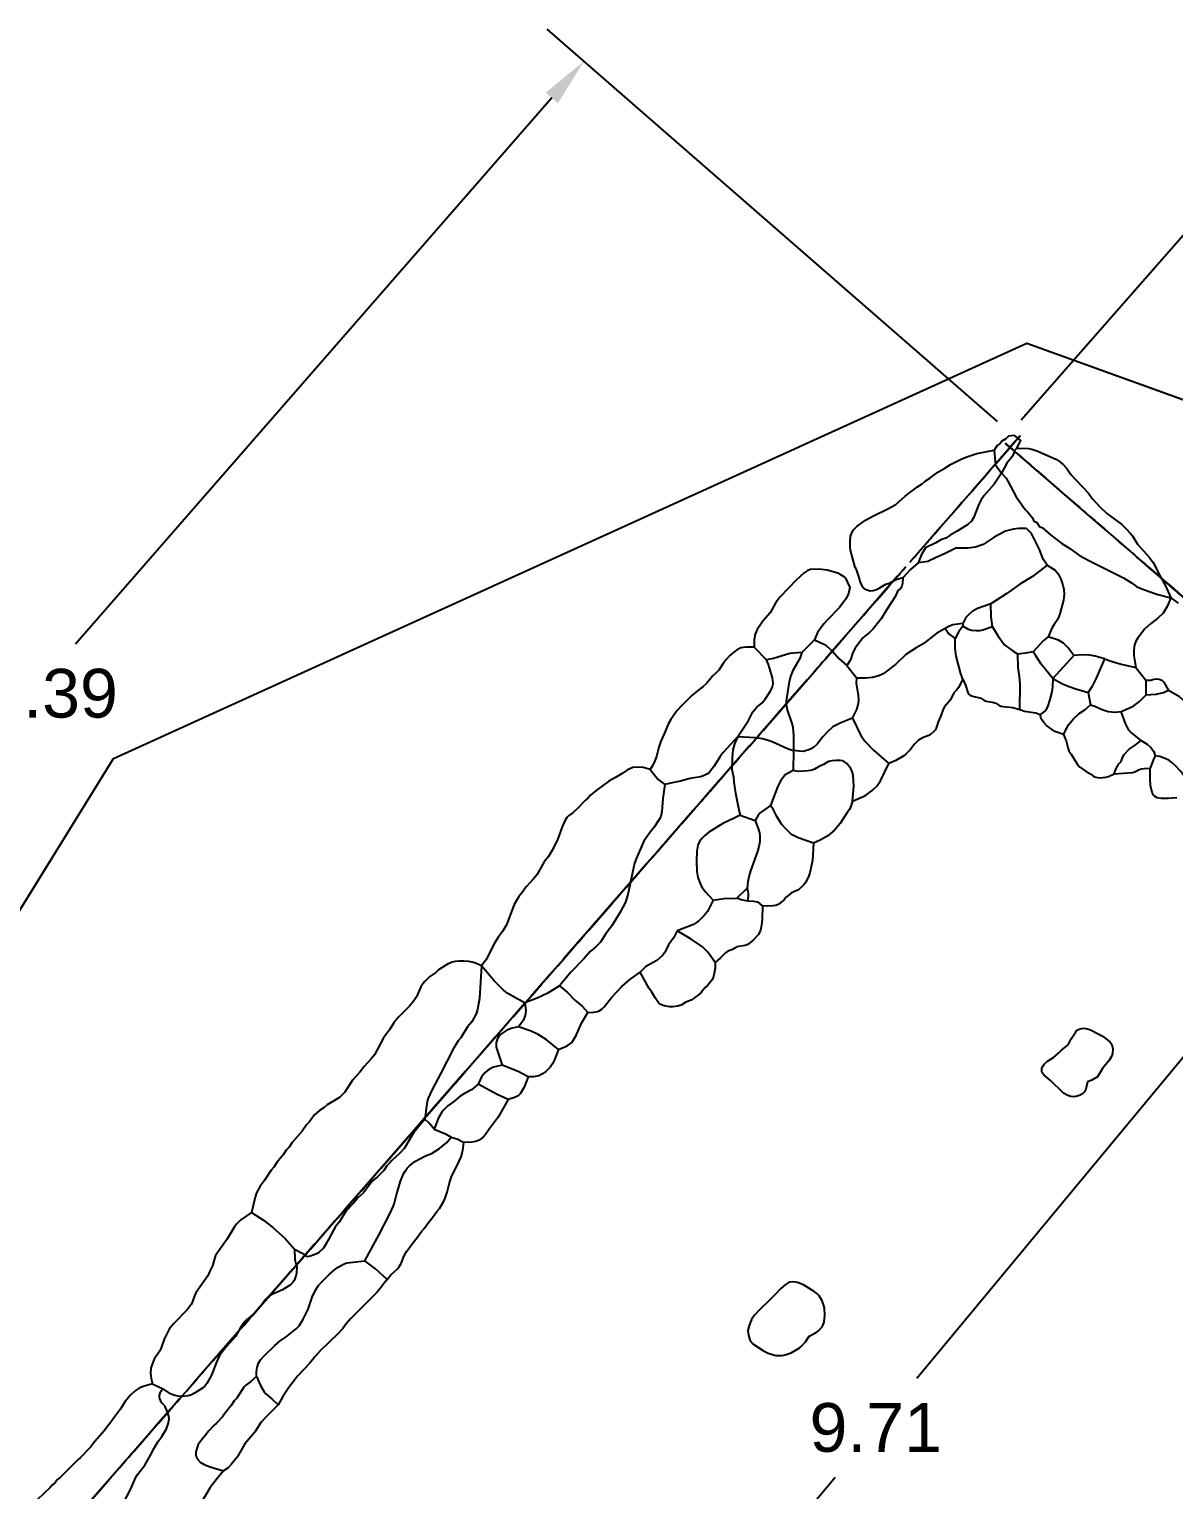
# Model space of a CAD drawing. Header units: metres. Extents: x -0.3 to 21.8, y 2.9 to 21.1.
# Drawn here: x 4.04 to 12.49, y 10.26 to 21.05 of the extents above; entities that cross this region are included whole.
import ezdxf

# ---------------------------------------------------------------- set-up
doc = ezdxf.new("R2010")
doc.units = ezdxf.units.M
doc.header["$MEASUREMENT"] = 0
doc.header["$XCLIPFRAME"] = 2
doc.layers.get('0').update_dxf_attribs({"color": 1})
for name, color, linetype in [('D-Wand_Steine', 5, 'Continuous'), ('Plan_Bemassung', 7, 'Continuous'), ('Plan_Bild', 251, 'Continuous'), ('Plan_Steine', 5, 'Continuous'), ('SonOms_A-Wand$0$A-Wand-Steine', 5, 'Continuous')]:
    doc.layers.add(name, color=color, linetype=linetype)
doc.styles.get("Standard").update_dxf_attribs({"font": 'arial.ttf'})
doc.dimstyles.get("Standard").update_dxf_attribs({"dimscale": 2, "dimtxt": 0.18, "dimasz": 0.18, "dimexe": 0.18, "dimexo": 0.0625, "dimgap": 0.09, "dimtad": 0, "dimtih": 1, "dimtoh": 1, "dimzin": 0, "dimdsep": 46, "dimtxsty": 'Standard', "dimcen": 0.09, "dimadec": 0, "dimazin": 0, "dimtfac": 1, "dimtofl": 0, "dimtmove": 0, "dimatfit": 3, "dimfxl": 1, "dimtolj": 1, "dimtzin": 0, "dimarcsym": 0})
picture_1 = doc.add_image_def('image1.jpg', size_in_pixel=(608, 517))

# ---------------------------------------------------------------- blocks, each defined once
blk = doc.blocks.new('*D1')
at = {"layer": 'Defpoints', "color": 0, "transparency": 16777216}
for p in [(8.136, 20.814), (11.283, 18.071), (3.141, 8.729)]:
    blk.add_point(p, dxfattribs=at)
at = {"layer": 'Plan_Bemassung', "color": 0, "lineweight": -2, "transparency": 16777216}
for p, q in [((11.189, 18.154), (7.864, 21.051)), ((7.899, 20.543), (4.382, 16.507)), ((0.231, 11.743), (3.748, 15.779)), ((3.047, 8.811), (-0.277, 11.708))]:
    blk.add_line(p, q, dxfattribs=at)
at = {"layer": 'Plan_Bemassung', "color": 0, "transparency": 16777216}
for points in [[(7.854, 20.582), (7.944, 20.503), (8.136, 20.814)], [(0.185, 11.783), (0.276, 11.704), (-0.006, 11.472)]]:
    blk.add_solid(points, dxfattribs=at)
at = {"layer": 'Plan_Bemassung', "color": 0, "transparency": 16777216, "insert": (4.065, 16.143), "char_height": 0.36, "attachment_point": 5}
blk.add_mtext('\\A1;12.39', dxfattribs=at)
blk = doc.blocks.new('*D2')
at = {"layer": 'Defpoints', "color": 0, "transparency": 16777216}
for p in [(11.283, 18.071), (21.56, 13.711), (19.261, 11.086)]:
    blk.add_point(p, dxfattribs=at)
at = {"layer": 'Plan_Bemassung', "color": 0, "lineweight": -2, "transparency": 16777216}
for p, q in [((11.365, 18.165), (13.819, 20.967)), ((13.852, 20.459), (17.155, 17.567)), ((21.289, 13.948), (17.986, 16.84)), ((19.344, 11.18), (21.797, 13.982))]:
    blk.add_line(p, q, dxfattribs=at)
at = {"layer": 'Plan_Bemassung', "color": 0, "transparency": 16777216}
for points in [[(13.892, 20.504), (13.813, 20.414), (13.581, 20.696)], [(21.328, 13.993), (21.249, 13.903), (21.56, 13.711)]]:
    blk.add_solid(points, dxfattribs=at)
at = {"layer": 'Plan_Bemassung', "color": 0, "transparency": 16777216, "insert": (17.57, 17.204), "char_height": 0.36, "attachment_point": 5}
blk.add_mtext('\\A1;10.60', dxfattribs=at)
blk = doc.blocks.new('*D3')
at = {"layer": 'Defpoints', "color": 0, "transparency": 16777216}
for p in [(13.39, 14.455), (13.684, 14.211), (7.488, 6.738)]:
    blk.add_point(p, dxfattribs=at)
at = {"layer": 'Plan_Bemassung', "color": 0, "lineweight": -2, "transparency": 16777216}
for p, q in [((13.588, 14.291), (13.112, 14.685)), ((13.16, 14.178), (10.593, 11.083)), ((7.423, 7.26), (9.99, 10.355)), ((7.391, 6.818), (6.916, 7.212))]:
    blk.add_line(p, q, dxfattribs=at)
at = {"layer": 'Plan_Bemassung', "color": 0, "transparency": 16777216}
for points in [[(13.114, 14.216), (13.206, 14.14), (13.39, 14.455)], [(7.377, 7.298), (7.469, 7.221), (7.193, 6.982)]]:
    blk.add_solid(points, dxfattribs=at)
at = {"layer": 'Plan_Bemassung', "color": 0, "transparency": 16777216, "insert": (10.291, 10.719), "char_height": 0.36, "attachment_point": 5}
blk.add_mtext('\\A1;9.71', dxfattribs=at)
blk = doc.blocks.new('SonOms_D-Wand')
at = {"layer": 'D-Wand_Steine', "extrusion": (0.654129, 0.756383, -6.32069e-16), "elevation": 20.966}
for points in [[(3.194, 0.953), (3.182, 1.06), (3.206, 1.109), (3.211, 1.153), (3.187, 1.187), (3.158, 1.195), (3.138, 1.21), (3.128, 1.259), (3.139, 1.306), (3.147, 1.318), (3.13, 1.332), (3.108, 1.352), (3.112, 1.387), (3.119, 1.425), (3.12, 1.481), (3.106, 1.495), (3.065, 1.513), (3.017, 1.523), (2.953, 1.514), (2.867, 1.48), (2.804, 1.48), (2.735, 1.493), (2.681, 1.507), (2.632, 1.516), (2.568, 1.525), (2.539, 1.532), (2.507, 1.585), (2.477, 1.613), (2.439, 1.623), (2.389, 1.621), (2.37, 1.602), (2.291, 1.554), (2.229, 1.537), (2.182, 1.535), (2.107, 1.502), (2.06, 1.468), (1.998, 1.455), (1.934, 1.445), (1.886, 1.396), (1.755, 1.319), (1.678, 1.294), (1.703, 1.257), (1.713, 1.219), (1.604, 1.109), (1.581, 1.056), (1.579, 1.017), (1.6, 0.97), (1.632, 0.941), (1.681, 0.9), (1.722, 0.857), (1.75, 0.817), (1.758, 0.765), (1.78, 0.744), (1.836, 0.707), (1.934, 0.621), (1.936, 0.577), (1.939, 0.545), (1.932, 0.515), (1.903, 0.503), (1.833, 0.494), (1.801, 0.496), (1.795, 0.475), (1.802, 0.432), (1.805, 0.404), (1.824, 0.397), (1.93, 0.387), (1.98, 0.355), (2.016, 0.316), (2.076, 0.304), (2.149, 0.279), (2.261, 0.26), (2.378, 0.264), (2.589, 0.183), (2.736, 0.156), (2.844, 0.152), (2.93, 0.152), (2.979, 0.178), (3.011, 0.228), (3.03, 0.258), (3.081, 0.26), (3.11, 0.264), (3.127, 0.283), (3.133, 0.314), (3.118, 0.329), (3.102, 0.367), (3.116, 0.405), (3.146, 0.437), (3.146, 0.483), (3.163, 0.511), (3.19, 0.525), (3.197, 0.538), (3.224, 0.582), (3.234, 0.639), (3.257, 0.687), (3.259, 0.712), (3.243, 0.737), (3.233, 0.797), (3.227, 0.847), (3.242, 0.876), (3.237, 0.908)], [(1.783, 0.703), (1.723, 0.751), (1.698, 0.805), (1.674, 0.851), (1.621, 0.923), (1.597, 0.956), (1.552, 0.992), (1.553, 1.056), (1.578, 1.093), (1.62, 1.155), (1.645, 1.187), (1.662, 1.204), (1.669, 1.233), (1.643, 1.248), (1.613, 1.236), (1.558, 1.201), (1.537, 1.114), (1.489, 1.017), (1.472, 0.948), (1.447, 0.917), (1.442, 0.858), (1.434, 0.794), (1.42, 0.739), (1.412, 0.681), (1.405, 0.631), (1.398, 0.581), (1.392, 0.562), (1.335, 0.467), (1.384, 0.451), (1.434, 0.451), (1.534, 0.445), (1.57, 0.436), (1.599, 0.418), (1.638, 0.426), (1.681, 0.442), (1.718, 0.445), (1.753, 0.41), (1.759, 0.391), (1.768, 0.395), (1.778, 0.503), (1.819, 0.538), (1.883, 0.54), (1.907, 0.57), (1.87, 0.619)], [(1.739, 0.393), (1.734, 0.413), (1.728, 0.423), (1.694, 0.422), (1.611, 0.41), (1.572, 0.407), (1.538, 0.418), (1.511, 0.419), (1.495, 0.429), (1.392, 0.438), (1.308, 0.452), (1.252, 0.458), (1.216, 0.463), (1.173, 0.452), (1.144, 0.428), (1.119, 0.405), (1.1, 0.38), (1.078, 0.361), (1.074, 0.341), (1.083, 0.331), (1.136, 0.326), (1.264, 0.325), (1.313, 0.336), (1.448, 0.345), (1.566, 0.342), (1.643, 0.351), (1.694, 0.362), (1.73, 0.375)]]:
    blk.add_lwpolyline(points, close=True, dxfattribs=at)
blk = doc.blocks.new('SonOms_A-Wand')
at = {"layer": 'SonOms_A-Wand$0$A-Wand-Steine', "extrusion": (-0.753505, 0.657443, -1.93142e-16), "elevation": 3.307}
for points in [[(-20.068, 1.361), (-20.106, 1.477), (-20.175, 1.581), (-20.293, 1.603), (-20.351, 1.601), (-20.403, 1.61), (-20.459, 1.626), (-20.517, 1.606), (-20.577, 1.526), (-20.612, 1.44), (-20.643, 1.34), (-20.645, 1.28), (-20.664, 1.215), (-20.737, 1.124), (-20.811, 0.962), (-20.871, 0.882), (-20.884, 0.754), (-20.908, 0.637), (-21.019, 0.452), (-21.033, 0.331), (-21.033, 0.228), (-21.017, 0.14), (-20.984, 0.102), (-20.959, 0.078), (-20.867, 0.095), (-20.773, 0.07), (-20.668, 0.016), (-20.529, -0.015), (-20.414, -0.032), (-20.315, -0.015), (-20.166, -0.032), (-20.045, -0.021), (-20.001, -0.005), (-19.915, 0.004), (-19.86, 0.013), (-19.829, 0.025), (-19.842, 0.195), (-19.871, 0.258), (-19.895, 0.349), (-19.88, 0.431), (-19.906, 0.604), (-19.947, 0.684), (-19.953, 0.787), (-19.984, 0.889), (-20.024, 0.962), (-20.037, 1.047), (-20.033, 1.128), (-20.06, 1.227)], [(-20.791, 2.12), (-20.841, 2.308), (-20.965, 2.35), (-21.003, 2.285), (-21.013, 2.199), (-21.003, 2.018), (-20.979, 1.947), (-21.011, 1.86), (-21.018, 1.783), (-20.99, 1.725), (-21.022, 1.633), (-21.063, 1.533), (-21.039, 1.343), (-21.028, 1.131), (-21.03, 0.914), (-21.035, 0.778), (-21.062, 0.651), (-21.038, 0.584), (-21.022, 0.498), (-20.995, 0.476), (-20.892, 0.443), (-20.755, 0.547), (-20.668, 0.735), (-20.603, 0.9), (-20.538, 1.088), (-20.538, 1.354), (-20.56, 1.503), (-20.576, 1.588), (-20.596, 1.656), (-20.609, 1.786), (-20.669, 1.875), (-20.724, 1.955)], [(-19.345, 1.327), (-19.459, 1.217), (-19.556, 1.111), (-19.599, 1.06), (-19.628, 0.981), (-19.69, 0.884), (-19.704, 0.766), (-19.713, 0.61), (-19.696, 0.511), (-19.752, 0.322), (-19.777, 0.225), (-19.771, 0.14), (-19.761, 0.041), (-19.688, 0.019), (-19.554, 0.037), (-19.219, 0.037), (-19.033, 0.046), (-18.951, 0.063), (-18.879, 0.101), (-18.874, 0.161), (-18.89, 0.224), (-18.931, 0.333), (-18.936, 0.468), (-18.92, 0.624), (-18.891, 0.714), (-18.905, 0.816), (-18.935, 0.89), (-18.961, 0.963), (-19.037, 1.064), (-19.054, 1.18), (-19.07, 1.254), (-19.116, 1.278), (-19.245, 1.305), (-19.304, 1.325), (-19.342, 1.324)], [(-17.838, 1.473), (-17.889, 1.532), (-17.917, 1.549), (-18.024, 1.546), (-18.145, 1.56), (-18.204, 1.575), (-18.256, 1.588), (-18.529, 1.473), (-18.604, 1.357), (-18.683, 1.217), (-18.827, 1.092), (-18.845, 0.981), (-18.842, 0.786), (-18.824, 0.638), (-18.853, 0.491), (-18.877, 0.345), (-18.85, 0.268), (-18.812, 0.163), (-18.786, 0.082), (-18.763, 0.019), (-18.738, -0.012), (-18.676, -0.014), (-18.569, 0.011), (-18.428, 0.029), (-18.335, 0.008), (-18.271, -0.026), (-18.143, -0.04), (-18.08, -0.063), (-18.025, -0.064), (-17.954, -0.03), (-17.876, 0.018), (-17.775, 0.092), (-17.732, 0.154), (-17.723, 0.193), (-17.725, 0.271), (-17.758, 0.327), (-17.752, 0.458), (-17.702, 0.63), (-17.638, 0.799), (-17.564, 0.957), (-17.549, 1.036), (-17.533, 1.093), (-17.568, 1.198), (-17.625, 1.271), (-17.741, 1.32), (-17.804, 1.372)], [(-18.562, -0.004), (-18.581, -0.041), (-18.535, -0.071), (-18.46, -0.069), (-18.374, -0.059), (-18.305, -0.046), (-18.31, -0.007), (-18.376, 0.033), (-18.449, 0.035)], [(-18.181, -0.049), (-18.27, -0.052), (-18.36, -0.058), (-18.417, -0.096), (-18.371, -0.137), (-18.305, -0.156), (-18.194, -0.16), (-18.113, -0.122), (-18.09, -0.089), (-18.104, -0.058)], [(-17.678, 0.012), (-17.724, 0.057), (-17.79, 0.08), (-17.872, 0.056), (-17.906, 0.012), (-17.897, -0.037), (-17.845, -0.064), (-17.789, -0.08), (-17.751, -0.089), (-17.689, -0.055), (-17.67, -0.026)], [(-15.874, 1.357), (-15.964, 1.365), (-16.007, 1.406), (-16.068, 1.493), (-16.219, 1.57), (-16.406, 1.599), (-16.607, 1.625), (-16.704, 1.619), (-16.82, 1.597), (-16.907, 1.602), (-16.99, 1.617), (-17.062, 1.611), (-17.296, 1.472), (-17.427, 1.341), (-17.493, 1.161), (-17.579, 0.9), (-17.62, 0.789), (-17.651, 0.685), (-17.662, 0.578), (-17.674, 0.429), (-17.693, 0.375), (-17.709, 0.325), (-17.714, 0.275), (-17.701, 0.187), (-17.682, 0.113), (-17.646, 0.089), (-17.566, 0.053), (-17.454, 0.021), (-17.313, 0.011), (-17.182, 0.011), (-17.065, 0.029), (-16.865, 0.046), (-16.772, 0.053), (-16.618, 0.075), (-16.456, 0.091), (-16.236, 0.119), (-16.071, 0.149), (-15.967, 0.223), (-15.936, 0.359), (-15.873, 0.432), (-15.809, 0.59), (-15.78, 0.768), (-15.736, 0.908), (-15.647, 1.052), (-15.622, 1.131), (-15.635, 1.202), (-15.675, 1.289), (-15.709, 1.373), (-15.745, 1.414), (-15.796, 1.402)], [(-17.485, 0.026), (-17.532, 0.081), (-17.586, 0.072), (-17.62, 0.032), (-17.642, -0.015), (-17.631, -0.057), (-17.585, -0.088), (-17.52, -0.064), (-17.48, -0.02)], [(-17.234, 0.065), (-17.266, 0.093), (-17.339, 0.097), (-17.393, 0.074), (-17.43, 0.031), (-17.429, -0.012), (-17.389, -0.053), (-17.313, -0.054), (-17.279, -0.039), (-17.232, -0.002), (-17.23, 0.026)], [(-16.862, 0.073), (-16.932, 0.121), (-17.012, 0.115), (-17.11, 0.08), (-17.14, 0.029), (-17.114, -0.016), (-17.055, -0.05), (-16.975, -0.076), (-16.905, -0.077), (-16.875, -0.058), (-16.845, -0.025)], [(-16.491, 0.017), (-16.548, 0.069), (-16.638, 0.091), (-16.71, 0.085), (-16.74, 0.052), (-16.752, -0.008), (-16.667, -0.091), (-16.574, -0.088), (-16.523, -0.062), (-16.493, -0.029)], [(-16.099, 0.172), (-16.177, 0.144), (-16.297, 0.109), (-16.428, 0.101), (-16.471, 0.054), (-16.459, -0.006), (-16.406, -0.04), (-16.303, -0.033), (-16.186, -0.012), (-16.114, 0.001), (-16.044, 0.063), (-16.032, 0.12), (-16.064, 0.148)], [(-12.875, 1.635), (-12.916, 1.733), (-12.933, 1.835), (-12.967, 1.923), (-13.092, 1.962), (-13.278, 1.959), (-13.404, 1.998), (-13.574, 2.042), (-13.665, 2.075), (-13.706, 2.074), (-13.751, 2.062), (-13.878, 2.146), (-14.034, 2.163), (-14.163, 2.106), (-14.47, 1.99), (-14.576, 1.976), (-14.788, 1.998), (-14.963, 1.992), (-15.075, 1.932), (-15.183, 1.946), (-15.327, 1.92), (-15.422, 1.882), (-15.527, 1.474), (-15.533, 1.343), (-15.586, 1.246), (-15.631, 1.166), (-15.668, 0.899), (-15.689, 0.813), (-15.718, 0.727), (-15.733, 0.667), (-15.718, 0.614), (-15.618, 0.504), (-15.568, 0.452), (-15.476, 0.501), (-15.415, 0.542), (-15.332, 0.537), (-15.262, 0.486), (-15.13, 0.466), (-15.002, 0.448), (-14.832, 0.422), (-14.683, 0.416), (-14.477, 0.447), (-14.265, 0.5), (-14.199, 0.495), (-14.03, 0.51), (-13.842, 0.566), (-13.644, 0.632), (-13.482, 0.733), (-13.369, 0.889), (-13.276, 0.981), (-13.187, 1.133), (-13.139, 1.237), (-13.041, 1.318), (-12.954, 1.402), (-12.897, 1.471), (-12.872, 1.55)], [(-15.4, 0.353), (-15.501, 0.41), (-15.588, 0.411), (-15.705, 0.397), (-15.773, 0.366), (-15.802, 0.323), (-15.82, 0.237), (-15.815, 0.163), (-15.772, 0.125), (-15.676, 0.139), (-15.576, 0.156), (-15.48, 0.163), (-15.39, 0.165), (-15.358, 0.241), (-15.373, 0.279)], [(-14.629, 0.331), (-14.714, 0.399), (-14.915, 0.432), (-15.061, 0.466), (-15.161, 0.456), (-15.226, 0.447), (-15.322, 0.508), (-15.422, 0.512), (-15.497, 0.478), (-15.499, 0.432), (-15.427, 0.342), (-15.338, 0.263), (-15.268, 0.222), (-15.166, 0.176), (-15.021, 0.173), (-14.883, 0.178), (-14.725, 0.183), (-14.622, 0.204), (-14.568, 0.23), (-14.558, 0.266), (-14.594, 0.297)], [(-13.883, 0.436), (-13.936, 0.488), (-14.091, 0.479), (-14.205, 0.468), (-14.271, 0.466), (-14.362, 0.4), (-14.446, 0.355), (-14.461, 0.273), (-14.371, 0.247), (-14.212, 0.259), (-14.092, 0.27), (-13.982, 0.302), (-13.922, 0.35), (-13.902, 0.382)], [(-13.001, 0.741), (-13.041, 0.814), (-13.125, 0.836), (-13.28, 0.835), (-13.313, 0.774), (-13.4, 0.697), (-13.57, 0.627), (-13.672, 0.575), (-13.695, 0.538), (-13.64, 0.522), (-13.503, 0.474), (-13.433, 0.437), (-13.33, 0.44), (-13.286, 0.473), (-13.235, 0.507), (-13.184, 0.537), (-13.14, 0.559), (-13.08, 0.611), (-13.026, 0.662)], [(-12.918, 1.073), (-12.917, 1.158), (-12.937, 1.218), (-12.962, 1.271), (-13.017, 1.237), (-13.056, 1.182), (-13.119, 1.103), (-13.2, 1.022), (-13.225, 0.94), (-13.229, 0.872), (-13.194, 0.831), (-13.138, 0.811), (-13.072, 0.81), (-13.014, 0.833), (-12.978, 0.887), (-12.933, 0.984)], [(-12.253, 2.102), (-12.28, 2.193), (-12.348, 2.28), (-12.408, 2.427), (-12.441, 2.504), (-12.528, 2.515), (-12.621, 2.498), (-12.687, 2.521), (-12.788, 2.546), (-12.866, 2.519), (-12.892, 2.447), (-12.906, 2.237), (-12.926, 1.988), (-12.943, 1.892), (-12.925, 1.758), (-12.881, 1.667), (-12.871, 1.462), (-12.858, 1.352), (-12.877, 1.203), (-12.897, 0.954), (-12.903, 0.812), (-12.888, 0.66), (-12.871, 0.572), (-12.839, 0.537), (-12.788, 0.542), (-12.736, 0.548), (-12.631, 0.512), (-12.461, 0.464), (-12.3, 0.398), (-12.117, 0.294), (-11.863, 0.234), (-11.756, 0.209), (-11.62, 0.295), (-11.56, 0.361), (-11.479, 0.42), (-11.475, 0.505), (-11.517, 0.639), (-11.512, 0.795), (-11.532, 0.904), (-11.592, 0.924), (-11.634, 0.954), (-11.696, 1.052), (-11.78, 1.226), (-11.8, 1.307), (-11.812, 1.36), (-11.78, 1.439), (-11.776, 1.521), (-11.793, 1.63), (-11.816, 1.693), (-11.872, 1.723), (-11.89, 1.762), (-11.944, 1.835), (-12.001, 1.879), (-12.123, 1.928), (-12.176, 1.973)], [(-12.526, 0.379), (-12.592, 0.44), (-12.627, 0.466), (-12.702, 0.475), (-12.734, 0.425), (-12.698, 0.36), (-12.602, 0.321), (-12.531, 0.33)], [(-8.867, 1.1), (-8.898, 1.206), (-8.935, 1.304), (-8.999, 1.344), (-9.02, 1.369), (-9.026, 1.567), (-9.038, 1.63), (-9.089, 1.689), (-9.13, 1.691), (-9.147, 1.691), (-9.175, 1.708), (-9.236, 1.766), (-9.295, 1.786), (-9.398, 1.757), (-9.522, 1.739), (-9.636, 1.768), (-9.716, 1.772), (-9.764, 1.753), (-9.808, 1.752), (-9.854, 1.765), (-9.922, 1.745), (-10.075, 1.669), (-10.296, 1.549), (-10.459, 1.494), (-10.719, 1.525), (-10.837, 1.535), (-10.952, 1.56), (-11.025, 1.583), (-11.105, 1.612), (-11.212, 1.619), (-11.249, 1.597), (-11.302, 1.62), (-11.386, 1.561), (-11.479, 1.444), (-11.532, 1.372), (-11.537, 1.308), (-11.532, 1.046), (-11.547, 0.946), (-11.507, 0.784), (-11.477, 0.696), (-11.435, 0.57), (-11.408, 0.475), (-11.286, 0.436), (-11.079, 0.219), (-11.014, 0.14), (-10.948, 0.11), (-10.762, 0.126), (-10.68, 0.15), (-10.562, 0.147), (-10.441, 0.122), (-10.306, 0.109), (-10.202, 0.084), (-10.094, 0.073), (-9.996, 0.118), (-9.818, 0.074), (-9.67, 0.065), (-9.424, 0.04), (-9.23, 0.039), (-9.026, 0.014), (-8.911, 0.088), (-8.869, 0.171), (-8.82, 0.258), (-8.799, 0.365), (-8.779, 0.486), (-8.702, 0.584), (-8.683, 0.627), (-8.692, 0.684), (-8.735, 0.739), (-8.769, 0.855), (-8.823, 0.91), (-8.852, 0.962)], [(-11.181, 0.393), (-11.261, 0.43), (-11.362, 0.437), (-11.447, 0.41), (-11.535, 0.354), (-11.551, 0.3), (-11.519, 0.273), (-11.466, 0.253), (-11.362, 0.218), (-11.305, 0.173), (-11.232, 0.147), (-11.149, 0.139), (-11.084, 0.159), (-11.054, 0.199), (-11.084, 0.265), (-11.128, 0.342)]]:
    blk.add_lwpolyline(points, close=True, dxfattribs=at)

msp = doc.modelspace()

# ---------------------------------------------------------------- linework, layer by layer
at = {"layer": 'Plan_Bild'}
msp.add_lwpolyline([(0.85, 9.495), (4.661, 15.664), (11.406, 18.731), (16.633, 16.844), (20.174, 11.046), (16.431, 4.809), (10.496, 2.955), (5.909, 3.529)], close=True, dxfattribs=at)
at = {"layer": 'Plan_Steine'}
for p, q in [((11.333, 17.957), (11.315, 17.938)), ((11.258, 17.846), (11.22, 17.772)), ((11.403, 17.362), (11.44, 17.325)), ((10.734, 17.256), (10.659, 17.219)), ((10.808, 17.181), (10.733, 17.145)), ((10.882, 17.218), (10.808, 17.181)), ((10.064, 17.001), (10.1, 16.927)), ((10.934, 16.66), (10.933, 16.642)), ((9.838, 16.539), (9.744, 16.447)), ((9.392, 16.486), (9.484, 16.393)), ((11.754, 16.423), (11.599, 16.254)), ((10.077, 16.351), (10.151, 16.258)), ((12.212, 16.335), (12.285, 16.242)), ((12.285, 16.242), (12.285, 16.13)), ((12.285, 16.242), (12.323, 16.242)), ((11.858, 16.152), (11.876, 16.059)), ((12.452, 16.166), (12.415, 16.148)), ((9.683, 15.723), (9.682, 15.575)), ((9.289, 15.244), (9.401, 15.206)), ((9.341, 14.705), (9.266, 14.631)), ((4.951, 11.044), (5.025, 11.007)), ((5.025, 11.007), (5.081, 10.969))]:
    msp.add_line(p, q, dxfattribs=at)
for points in [[(11.333, 17.957), (11.363, 18.012), (11.315, 18.049), (11.271, 18.045), (11.252, 18.025), (11.222, 18.007), (11.21, 17.99), (11.186, 17.975), (11.165, 17.942)], [(10.139, 17.075), (10.105, 17.202), (10.102, 17.228), (10.101, 17.267), (10.105, 17.306), (10.113, 17.331), (10.126, 17.352), (10.151, 17.378), (10.215, 17.424), (10.274, 17.457), (10.38, 17.507), (10.438, 17.54), (10.507, 17.601), (10.541, 17.625), (10.598, 17.669), (10.633, 17.693), (10.655, 17.712), (10.69, 17.735), (10.749, 17.779), (10.8, 17.808), (10.842, 17.835), (10.927, 17.878), (10.971, 17.895), (11.038, 17.916), (11.165, 17.942)], [(11.165, 17.942), (11.176, 17.833), (11.22, 17.772)], [(11.315, 17.938), (11.308, 17.914), (11.3, 17.897), (11.284, 17.874), (11.258, 17.846)], [(11.333, 17.957), (11.418, 17.953), (11.442, 17.949), (11.487, 17.934), (11.626, 17.872), (11.647, 17.858), (11.676, 17.832), (11.701, 17.805), (11.732, 17.761), (11.768, 17.721), (11.823, 17.666), (11.859, 17.626), (11.89, 17.582), (11.942, 17.525), (11.998, 17.473), (12.108, 17.391), (12.145, 17.356), (12.17, 17.328), (12.186, 17.308), (12.224, 17.247), (12.309, 17.151), (12.339, 17.11), (12.393, 17.006), (12.429, 16.944), (12.47, 16.849)], [(11.22, 17.772), (11.166, 17.69), (11.091, 17.605), (11.068, 17.575), (11.052, 17.543), (11.014, 17.446), (10.997, 17.417), (10.971, 17.392), (10.891, 17.342), (10.839, 17.314), (10.808, 17.292)], [(11.22, 17.772), (11.253, 17.733), (11.267, 17.712), (11.327, 17.597), (11.395, 17.503), (11.414, 17.483), (11.447, 17.442), (11.459, 17.417)], [(11.459, 17.417), (11.471, 17.412), (11.482, 17.404), (11.49, 17.393), (11.496, 17.38)], [(11.496, 17.38), (11.521, 17.368), (11.561, 17.334), (11.581, 17.315), (11.614, 17.292), (11.665, 17.251), (11.723, 17.215), (11.795, 17.163), (11.868, 17.124), (12.121, 16.997), (12.179, 16.962), (12.217, 16.934), (12.242, 16.922), (12.31, 16.896), (12.374, 16.874), (12.47, 16.849)], [(10.808, 17.292), (10.776, 17.28), (10.734, 17.256)], [(11.403, 17.362), (11.348, 17.362), (11.308, 17.358), (11.249, 17.342), (11.165, 17.299), (11.083, 17.245), (11.027, 17.224), (10.971, 17.217), (10.882, 17.218)], [(11.556, 17.091), (11.527, 17.135), (11.501, 17.208), (11.44, 17.325)], [(10.659, 17.219), (10.629, 17.17), (10.603, 17.108)], [(10.064, 17.001), (10.033, 17.021), (10.011, 17.032), (9.932, 17.054), (9.893, 17.06), (9.841, 17.062), (9.807, 17.06), (9.784, 17.05), (9.762, 17.036), (9.702, 16.98), (9.584, 16.858), (9.552, 16.815), (9.512, 16.739), (9.458, 16.679), (9.446, 16.663), (9.415, 16.616), (9.4, 16.581), (9.394, 16.541), (9.392, 16.486)], [(10.139, 17.075), (10.149, 17.053), (10.164, 17.009), (10.175, 16.963)], [(10.603, 17.108), (10.547, 17.059), (10.491, 16.998)], [(10.733, 17.145), (10.675, 17.119), (10.603, 17.108)], [(11.556, 17.091), (11.448, 17.009), (11.355, 16.952), (11.259, 16.881), (11.14, 16.805)], [(11.556, 17.091), (11.615, 17.055), (11.638, 17.028), (11.657, 16.987), (11.671, 16.944), (11.679, 16.911), (11.683, 16.877), (11.676, 16.833), (11.651, 16.733), (11.634, 16.693), (11.607, 16.654), (11.592, 16.625), (11.564, 16.563)], [(10.175, 16.963), (10.191, 16.937), (10.203, 16.921), (10.22, 16.911), (10.25, 16.903), (10.272, 16.905), (10.303, 16.914), (10.365, 16.95), (10.398, 16.961)], [(10.491, 16.998), (10.441, 16.984), (10.398, 16.961)], [(10.491, 16.998), (10.488, 16.955), (10.483, 16.936), (10.474, 16.92), (10.464, 16.912), (10.453, 16.905)], [(10.1, 16.927), (10.089, 16.883), (10.071, 16.845), (10.022, 16.779), (9.933, 16.686), (9.908, 16.658), (9.861, 16.593), (9.838, 16.539)], [(10.453, 16.905), (10.436, 16.862), (10.372, 16.765), (10.33, 16.694), (10.272, 16.62), (10.245, 16.595), (10.21, 16.568), (10.195, 16.554), (10.138, 16.479), (10.122, 16.447), (10.103, 16.393), (10.077, 16.351)], [(12.47, 16.849), (12.442, 16.785), (12.428, 16.761), (12.412, 16.738), (12.374, 16.7), (12.319, 16.659), (12.278, 16.621), (12.224, 16.55), (12.211, 16.529), (12.198, 16.492), (12.196, 16.452), (12.197, 16.425), (12.212, 16.335)], [(12.47, 16.849), (12.525, 16.811)], [(11.14, 16.805), (11.041, 16.771), (11.002, 16.75), (10.977, 16.728), (10.956, 16.704), (10.934, 16.66)], [(11.152, 16.637), (11.142, 16.709), (11.14, 16.805)], [(10.803, 16.624), (10.741, 16.59), (10.642, 16.511), (10.59, 16.482), (10.512, 16.432), (10.437, 16.358), (10.345, 16.29), (10.313, 16.275), (10.266, 16.261), (10.215, 16.257), (10.151, 16.258)], [(10.934, 16.66), (10.861, 16.65), (10.836, 16.641), (10.803, 16.624)], [(10.803, 16.624), (10.834, 16.581), (10.877, 16.549)], [(10.933, 16.642), (10.905, 16.601), (10.877, 16.549)], [(11.152, 16.637), (11.081, 16.612), (11.057, 16.607), (11.033, 16.606), (10.997, 16.61), (10.975, 16.617), (10.933, 16.642)], [(11.152, 16.637), (11.194, 16.567), (11.241, 16.503), (11.305, 16.455), (11.34, 16.435)], [(9.838, 16.539), (9.907, 16.509), (9.93, 16.494), (9.971, 16.457), (10.017, 16.402), (10.077, 16.351)], [(10.934, 16.25), (10.919, 16.289), (10.884, 16.419), (10.878, 16.476), (10.877, 16.549)], [(11.564, 16.563), (11.526, 16.532), (11.452, 16.452)], [(11.754, 16.423), (11.709, 16.484), (11.676, 16.515), (11.639, 16.537), (11.564, 16.563)], [(9.392, 16.486), (9.331, 16.486), (9.296, 16.481), (9.273, 16.471), (9.242, 16.45), (9.213, 16.424), (9.187, 16.395), (9.164, 16.366), (9.133, 16.317), (9.117, 16.3), (9.086, 16.272), (9.044, 16.221), (9.017, 16.196), (8.974, 16.164), (8.933, 16.128), (8.859, 16.056), (8.822, 16.016), (8.777, 15.952), (8.76, 15.921), (8.729, 15.846), (8.703, 15.791), (8.689, 15.746), (8.672, 15.678), (8.66, 15.646), (8.644, 15.613), (8.624, 15.583)], [(9.744, 16.447), (9.655, 16.438), (9.535, 16.403), (9.484, 16.393)], [(9.744, 16.447), (9.729, 16.403), (9.679, 16.313), (9.661, 16.27), (9.652, 16.232), (9.628, 16.088), (9.628, 16.065), (9.637, 16.022), (9.672, 15.923), (9.679, 15.894), (9.684, 15.833), (9.683, 15.723)], [(11.452, 16.452), (11.397, 16.441), (11.34, 16.435)], [(11.355, 16.026), (11.356, 16.216), (11.353, 16.27), (11.343, 16.335), (11.34, 16.435)], [(11.599, 16.254), (11.511, 16.361), (11.473, 16.422), (11.452, 16.452)], [(11.98, 16.399), (11.912, 16.42), (11.872, 16.427), (11.816, 16.428), (11.754, 16.423)], [(9.271, 15.827), (9.351, 15.943), (9.383, 16.009), (9.413, 16.043), (9.451, 16.075), (9.474, 16.101), (9.511, 16.159), (9.527, 16.191), (9.532, 16.219), (9.529, 16.26), (9.498, 16.357), (9.484, 16.393)], [(11.98, 16.399), (11.919, 16.256), (11.886, 16.193), (11.858, 16.152)], [(11.98, 16.399), (12.036, 16.379), (12.103, 16.361), (12.212, 16.335)], [(10.119, 15.961), (10.152, 16.026), (10.163, 16.069), (10.165, 16.099), (10.164, 16.129), (10.148, 16.221), (10.151, 16.258)], [(10.934, 16.25), (10.901, 16.189), (10.889, 16.171), (10.868, 16.148), (10.843, 16.097), (10.798, 16.044), (10.788, 16.029), (10.771, 15.978), (10.752, 15.934), (10.74, 15.894), (10.731, 15.876), (10.725, 15.868), (10.692, 15.838), (10.675, 15.83), (10.635, 15.817), (10.607, 15.799), (10.576, 15.769), (10.546, 15.728), (10.514, 15.696), (10.499, 15.683), (10.438, 15.648), (10.387, 15.626)], [(10.934, 16.25), (10.954, 16.205), (10.971, 16.15), (10.981, 16.135), (10.988, 16.13), (11.005, 16.123), (11.059, 16.112), (11.066, 16.109), (11.089, 16.095), (11.105, 16.088), (11.152, 16.08), (11.169, 16.075), (11.177, 16.072), (11.199, 16.057), (11.215, 16.051), (11.233, 16.048), (11.302, 16.04), (11.355, 16.026)], [(11.599, 16.254), (11.596, 16.192), (11.591, 16.156), (11.576, 16.1), (11.559, 16.046), (11.545, 16.019), (11.53, 16.006), (11.504, 15.988)], [(11.599, 16.254), (11.669, 16.216), (11.712, 16.197), (11.768, 16.178), (11.858, 16.152)], [(12.323, 16.242), (12.343, 16.249), (12.363, 16.252), (12.384, 16.25), (12.402, 16.242), (12.417, 16.228), (12.429, 16.211), (12.452, 16.166)], [(12.103, 16.01), (12.177, 16.042), (12.198, 16.054), (12.238, 16.085), (12.285, 16.13)], [(12.415, 16.148), (12.359, 16.137), (12.285, 16.13)], [(12.797, 15.915), (12.714, 15.967), (12.66, 16.007), (12.534, 16.12), (12.452, 16.166)], [(11.355, 16.026), (11.389, 16.014), (11.472, 16), (11.504, 15.988)], [(11.677, 15.84), (11.614, 15.863), (11.552, 15.908), (11.531, 15.93), (11.519, 15.947), (11.51, 15.966), (11.504, 15.988)], [(11.677, 15.84), (11.713, 15.913), (11.749, 15.954), (11.793, 15.995), (11.835, 16.024), (11.876, 16.059)], [(11.876, 16.059), (11.908, 16.049), (11.963, 16.025), (12.008, 16.011), (12.055, 16.006), (12.103, 16.01)], [(12.25, 15.797), (12.174, 15.858), (12.16, 15.873), (12.135, 15.921), (12.103, 16.01)], [(10.119, 15.961), (10.032, 15.928), (9.974, 15.897), (9.934, 15.861), (9.898, 15.82), (9.858, 15.769), (9.831, 15.745), (9.81, 15.732), (9.789, 15.724), (9.755, 15.716), (9.727, 15.717), (9.683, 15.723)], [(10.119, 15.961), (10.178, 15.837), (10.209, 15.792), (10.273, 15.725), (10.387, 15.626)], [(9.271, 15.827), (9.165, 15.707), (9.142, 15.677), (9.098, 15.607), (9.064, 15.563), (9.048, 15.55), (9.019, 15.536), (8.996, 15.528), (8.919, 15.516), (8.849, 15.495), (8.787, 15.484), (8.734, 15.471)], [(9.271, 15.827), (9.248, 15.772), (9.236, 15.727), (9.23, 15.67), (9.227, 15.581), (9.239, 15.527), (9.242, 15.488), (9.256, 15.408), (9.276, 15.296), (9.289, 15.244)], [(9.271, 15.827), (9.401, 15.818), (9.457, 15.81), (9.526, 15.789), (9.639, 15.738), (9.683, 15.723)], [(11.677, 15.84), (11.696, 15.793), (11.711, 15.735), (11.717, 15.719), (11.734, 15.696), (11.753, 15.663), (11.781, 15.619), (11.796, 15.601), (11.845, 15.568), (11.878, 15.548), (11.9, 15.531), (11.917, 15.525), (11.947, 15.521), (11.968, 15.522), (11.989, 15.525), (12.009, 15.531), (12.052, 15.549)], [(12.052, 15.549), (12.067, 15.589), (12.075, 15.607), (12.084, 15.621), (12.102, 15.642), (12.109, 15.657), (12.117, 15.68), (12.125, 15.694), (12.161, 15.733), (12.206, 15.763), (12.25, 15.797)], [(12.25, 15.797), (12.296, 15.769), (12.323, 15.745), (12.343, 15.715), (12.355, 15.684)], [(10.119, 15.347), (10.128, 15.459), (10.127, 15.499), (10.124, 15.537), (10.118, 15.56), (10.106, 15.59), (10.095, 15.605), (10.076, 15.626), (10.063, 15.637), (10.046, 15.645), (10.027, 15.648), (9.997, 15.649), (9.968, 15.647), (9.941, 15.641), (9.905, 15.618), (9.867, 15.603), (9.838, 15.585), (9.821, 15.578), (9.792, 15.573), (9.719, 15.567), (9.703, 15.569), (9.682, 15.575)], [(12.355, 15.684), (12.34, 15.651), (12.318, 15.592)], [(12.601, 15.492), (12.541, 15.571), (12.505, 15.609), (12.476, 15.635), (12.455, 15.65), (12.433, 15.661), (12.389, 15.677), (12.355, 15.684)], [(8.624, 15.583), (8.573, 15.597), (8.529, 15.6), (8.497, 15.596), (8.457, 15.58), (8.418, 15.552), (8.368, 15.523), (8.32, 15.497), (8.225, 15.428), (8.185, 15.392), (8.167, 15.372), (8.148, 15.355), (8.093, 15.299), (8.053, 15.263), (8.023, 15.24), (8.01, 15.227), (7.994, 15.202), (7.976, 15.159), (7.944, 15.071), (7.903, 14.989), (7.873, 14.939), (7.843, 14.901), (7.787, 14.803), (7.765, 14.776), (7.71, 14.715), (7.679, 14.673), (7.655, 14.643), (7.621, 14.585), (7.572, 14.454), (7.564, 14.435), (7.534, 14.385), (7.505, 14.347), (7.475, 14.298), (7.413, 14.178), (7.379, 14.132)], [(8.624, 15.583), (8.684, 15.508), (8.734, 15.471)], [(9.682, 15.575), (9.622, 15.542), (9.589, 15.5), (9.568, 15.459), (9.513, 15.316)], [(10.119, 15.347), (10.214, 15.391), (10.264, 15.426), (10.299, 15.458), (10.326, 15.498), (10.387, 15.626)], [(12.052, 15.549), (12.187, 15.559), (12.205, 15.564), (12.236, 15.581), (12.254, 15.587), (12.274, 15.59), (12.318, 15.592)], [(12.513, 15.374), (12.449, 15.367), (12.401, 15.367), (12.368, 15.373), (12.349, 15.384), (12.342, 15.392), (12.333, 15.411), (12.32, 15.464), (12.316, 15.514), (12.318, 15.592)], [(8.734, 15.471), (8.719, 15.367), (8.712, 15.272), (8.703, 15.234), (8.692, 15.212), (8.655, 15.156), (8.624, 15.118), (8.579, 15.052), (8.568, 15.031), (8.521, 14.923), (8.51, 14.889), (8.494, 14.82), (8.461, 14.659), (8.442, 14.603), (8.404, 14.529), (8.341, 14.427), (8.296, 14.366), (8.257, 14.307), (8.223, 14.272), (8.181, 14.237), (8.136, 14.184), (8.04, 14.085), (8.004, 14.044), (7.956, 13.983)], [(10.119, 15.347), (10.105, 15.304), (10.096, 15.286), (10.079, 15.264), (10.028, 15.182), (9.986, 15.135), (9.938, 15.093), (9.879, 15.059), (9.831, 15.037)], [(9.289, 15.244), (9.244, 15.223), (9.162, 15.182), (9.057, 15.12), (9.025, 15.093), (9.006, 15.073), (8.99, 15.05), (8.978, 15.023), (8.97, 14.98), (8.967, 14.904), (8.97, 14.829), (8.977, 14.785), (8.993, 14.74), (9.005, 14.717), (9.031, 14.682), (9.089, 14.617)], [(9.513, 15.316), (9.438, 15.261), (9.421, 15.239), (9.401, 15.206)], [(9.831, 15.037), (9.717, 15.078), (9.678, 15.096), (9.663, 15.108), (9.631, 15.138), (9.595, 15.178), (9.56, 15.235), (9.536, 15.283), (9.513, 15.316)], [(9.401, 15.206), (9.426, 15.14), (9.432, 15.115), (9.435, 15.089), (9.434, 15.049), (9.43, 15.022), (9.417, 14.977), (9.366, 14.833), (9.353, 14.788), (9.345, 14.753), (9.341, 14.705)], [(9.831, 15.037), (9.823, 14.911), (9.805, 14.819), (9.794, 14.788), (9.771, 14.747), (9.76, 14.73), (9.719, 14.694), (9.668, 14.671), (9.629, 14.638), (9.611, 14.618), (9.571, 14.585), (9.552, 14.578), (9.53, 14.574), (9.494, 14.573), (9.454, 14.575)], [(9.347, 14.61), (9.351, 14.643), (9.351, 14.663), (9.348, 14.683), (9.341, 14.705)], [(9.089, 14.617), (9.047, 14.533), (9.023, 14.503), (8.987, 14.467), (8.967, 14.451), (8.945, 14.438), (8.824, 14.39)], [(9.089, 14.617), (9.169, 14.629), (9.266, 14.631)], [(9.454, 14.575), (9.452, 14.476), (9.448, 14.431), (9.439, 14.395), (9.432, 14.379), (9.422, 14.361), (9.386, 14.322), (9.345, 14.289), (9.326, 14.282), (9.266, 14.271), (9.257, 14.267), (9.234, 14.253), (9.199, 14.239), (9.182, 14.229), (9.145, 14.192), (9.104, 14.156)], [(9.347, 14.61), (9.298, 14.619), (9.266, 14.631)], [(9.454, 14.575), (9.435, 14.592), (9.417, 14.602), (9.388, 14.608), (9.347, 14.61)], [(8.824, 14.39), (8.799, 14.34), (8.761, 14.286), (8.732, 14.231), (8.716, 14.209), (8.675, 14.172), (8.594, 14.126), (8.55, 14.084)], [(9.104, 14.156), (9.05, 14.232), (9.012, 14.272), (8.928, 14.329), (8.824, 14.39)], [(7.379, 14.132), (7.335, 14.152), (7.311, 14.159), (7.286, 14.163), (7.249, 14.166), (7.211, 14.166), (7.186, 14.164), (7.162, 14.159), (7.128, 14.144), (7.063, 14.102), (7.041, 14.083), (6.997, 14.052), (6.961, 14.017), (6.945, 13.998), (6.932, 13.977), (6.899, 13.903), (6.88, 13.872), (6.847, 13.833), (6.764, 13.75), (6.731, 13.711), (6.7, 13.66), (6.656, 13.6), (6.588, 13.475), (6.564, 13.445), (6.514, 13.389), (6.481, 13.346), (6.426, 13.286), (6.369, 13.198), (6.33, 13.159), (6.24, 13.104), (6.218, 13.086), (6.183, 13.063), (6.147, 13.03), (6.132, 13.012), (6.107, 12.977), (6.088, 12.956), (6.056, 12.911), (5.982, 12.827), (5.958, 12.792), (5.938, 12.771), (5.914, 12.736), (5.869, 12.68), (5.845, 12.645), (5.826, 12.623), (5.775, 12.543), (5.745, 12.505), (5.719, 12.456), (5.707, 12.423), (5.68, 12.309)], [(9.104, 14.156), (9.106, 14.132), (9.105, 14.115), (9.096, 14.064), (9.088, 14.038), (9.08, 14.025), (9.05, 13.99), (9.03, 13.971), (9.001, 13.934), (8.981, 13.917), (8.928, 13.879), (8.889, 13.864), (8.853, 13.842), (8.827, 13.835), (8.793, 13.83), (8.77, 13.829), (8.729, 13.836), (8.703, 13.845), (8.69, 13.855), (8.662, 13.896), (8.638, 13.937), (8.617, 13.965), (8.55, 14.084)], [(7.379, 14.132), (7.365, 13.891), (7.349, 13.81), (7.339, 13.777), (7.307, 13.718), (7.277, 13.68), (7.226, 13.6), (7.207, 13.578), (7.173, 13.522), (7.077, 13.333), (7.016, 13.217), (6.986, 13.153), (6.978, 13.13), (6.972, 13.095), (6.962, 13)], [(7.7, 13.859), (7.647, 13.885), (7.575, 13.928), (7.542, 13.953), (7.472, 14.022), (7.379, 14.132)], [(8.165, 13.786), (8.208, 13.789), (8.236, 13.795), (8.249, 13.8), (8.269, 13.812), (8.286, 13.829), (8.342, 13.901), (8.416, 13.978), (8.473, 14.028), (8.55, 14.084)], [(7.956, 13.983), (7.865, 13.927), (7.79, 13.893), (7.7, 13.859)], [(7.956, 13.983), (8.015, 13.934), (8.069, 13.878), (8.123, 13.835), (8.165, 13.786)], [(7.7, 13.859), (7.707, 13.802), (7.703, 13.765), (7.686, 13.727), (7.653, 13.68)], [(7.949, 13.514), (8.012, 13.541), (8.03, 13.552), (8.046, 13.566), (8.077, 13.612), (8.118, 13.708), (8.165, 13.786)], [(7.653, 13.68), (7.607, 13.672), (7.567, 13.656), (7.515, 13.621), (7.497, 13.596), (7.487, 13.565), (7.488, 13.532), (7.533, 13.399)], [(7.949, 13.514), (7.858, 13.588), (7.799, 13.625), (7.745, 13.649), (7.653, 13.68)], [(7.949, 13.514), (7.916, 13.433), (7.904, 13.408), (7.886, 13.383), (7.854, 13.351), (7.83, 13.333), (7.803, 13.319), (7.764, 13.312), (7.723, 13.313)], [(7.533, 13.399), (7.467, 13.382), (7.444, 13.372), (7.423, 13.358), (7.404, 13.342), (7.38, 13.313), (7.355, 13.258)], [(7.723, 13.313), (7.649, 13.35), (7.533, 13.399)], [(7.723, 13.313), (7.694, 13.236), (7.666, 13.187), (7.649, 13.171), (7.63, 13.161), (7.577, 13.144)], [(7.355, 13.258), (7.305, 13.216), (7.254, 13.189), (7.223, 13.168), (7.175, 13.13), (7.131, 13.098), (7.098, 13.066), (7.086, 13.051), (7.06, 13.004), (7.029, 12.925)], [(7.577, 13.144), (7.494, 13.182), (7.355, 13.258)], [(7.577, 13.144), (7.503, 13.015), (7.435, 12.925), (7.408, 12.886), (7.392, 12.867), (7.363, 12.845), (7.338, 12.835), (7.309, 12.83), (7.248, 12.827)], [(6.962, 13), (6.879, 12.9), (6.867, 12.882), (6.846, 12.843), (6.811, 12.786), (6.774, 12.746), (6.718, 12.693), (6.7, 12.673), (6.681, 12.654), (6.657, 12.621), (6.636, 12.597), (6.612, 12.574), (6.571, 12.542), (6.509, 12.455), (6.466, 12.418), (6.437, 12.38), (6.417, 12.362), (6.4, 12.341), (6.381, 12.322), (6.329, 12.239), (6.302, 12.206), (6.271, 12.153), (6.248, 12.105), (6.213, 12.047), (6.179, 12.014), (6.167, 12.006), (6.124, 11.989), (6.091, 11.982)], [(7.029, 12.925), (6.993, 12.969), (6.962, 13)], [(6.518, 11.953), (6.623, 12.148), (6.699, 12.296), (6.729, 12.36), (6.737, 12.382), (6.751, 12.439), (6.782, 12.54), (6.803, 12.594), (6.815, 12.616), (6.83, 12.636), (6.847, 12.654), (6.887, 12.687), (6.961, 12.725), (7.014, 12.749), (7.07, 12.782), (7.123, 12.826), (7.155, 12.865)], [(7.029, 12.925), (7.113, 12.891), (7.155, 12.865)], [(7.155, 12.865), (7.205, 12.851), (7.248, 12.827)], [(6.682, 11.814), (6.71, 11.85), (6.756, 11.89), (6.77, 11.906), (6.785, 11.933), (6.807, 11.984), (6.825, 12.021), (6.843, 12.043), (6.867, 12.078), (6.912, 12.135), (6.936, 12.169), (6.956, 12.191), (6.98, 12.226), (7.025, 12.282), (7.049, 12.316), (7.068, 12.338), (7.102, 12.394), (7.112, 12.415), (7.127, 12.46), (7.142, 12.528), (7.157, 12.573), (7.215, 12.69), (7.229, 12.722), (7.242, 12.768), (7.248, 12.827)], [(5.68, 12.309), (5.603, 12.256), (5.57, 12.223), (5.558, 12.208), (5.5, 12.11), (5.456, 12.052), (5.416, 11.993), (5.41, 11.977), (5.394, 11.915), (5.373, 11.876), (5.359, 11.841), (5.271, 11.717), (5.261, 11.695), (5.246, 11.652), (5.236, 11.63), (5.205, 11.59), (5.104, 11.488), (5.074, 11.448), (5.037, 11.374), (5.015, 11.309), (5.003, 11.288), (4.961, 11.227), (4.944, 11.183), (4.938, 11.159), (4.936, 11.121), (4.94, 11.084), (4.951, 11.044)], [(5.68, 12.309), (5.769, 12.252), (5.839, 12.2), (5.93, 12.118), (5.998, 12.039)], [(5.998, 12.039), (6.05, 12.011), (6.091, 11.982)], [(5.998, 12.039), (6.002, 11.963), (6.008, 11.933), (6.016, 11.909)], [(6.016, 11.909), (6.013, 11.862), (6.008, 11.839), (5.996, 11.808), (5.984, 11.79), (5.968, 11.776), (5.91, 11.738), (5.826, 11.701), (5.806, 11.689), (5.781, 11.664), (5.756, 11.626), (5.724, 11.587), (5.687, 11.552), (5.643, 11.516), (5.629, 11.502), (5.598, 11.455), (5.576, 11.415), (5.562, 11.394), (5.495, 11.318), (5.445, 11.252), (5.422, 11.204), (5.385, 11.107), (5.352, 11.046), (5.337, 11.027), (5.318, 11.011), (5.259, 10.975), (5.237, 10.963), (5.214, 10.955), (5.176, 10.95), (5.139, 10.952), (5.115, 10.957), (5.081, 10.969)], [(5.718, 11.098), (5.718, 11.134), (5.722, 11.164), (5.733, 11.196), (5.748, 11.221), (5.778, 11.253), (5.853, 11.326), (5.893, 11.362), (5.937, 11.392), (6.011, 11.449), (6.032, 11.472), (6.063, 11.521), (6.099, 11.595), (6.13, 11.683), (6.153, 11.737), (6.174, 11.768), (6.2, 11.797), (6.255, 11.852), (6.294, 11.887), (6.321, 11.906), (6.361, 11.929), (6.385, 11.937), (6.409, 11.941), (6.518, 11.953)], [(6.682, 11.814), (6.597, 11.893), (6.518, 11.953)], [(6.682, 11.814), (6.66, 11.787), (6.632, 11.748), (6.607, 11.719), (6.412, 11.524), (6.38, 11.487), (6.355, 11.453), (6.318, 11.413), (6.187, 11.287), (6.151, 11.247), (6.11, 11.194), (6.021, 11.101), (5.957, 11.018), (5.913, 10.951), (5.878, 10.889)], [(4.951, 11.044), (4.882, 11.024), (4.852, 11.012), (4.823, 10.991), (4.788, 10.959), (4.748, 10.914), (4.712, 10.855), (4.666, 10.794), (4.643, 10.76), (4.624, 10.739), (4.593, 10.696), (4.524, 10.618), (4.493, 10.576), (4.419, 10.5), (4.399, 10.483), (4.306, 10.39), (4.287, 10.372), (4.269, 10.353), (4.249, 10.336), (4.232, 10.316), (4.212, 10.299), (4.194, 10.279), (4.1, 10.189)], [(5.025, 11.007), (5.005, 10.976), (5, 10.957), (5, 10.946), (5.002, 10.935), (5.01, 10.916), (5.022, 10.9), (5.043, 10.877)], [(5.718, 11.098), (5.675, 11.061), (5.639, 11.034), (5.624, 11.019), (5.572, 10.939), (5.553, 10.918), (5.53, 10.884), (5.483, 10.825), (5.466, 10.799), (5.423, 10.753), (5.403, 10.735), (5.366, 10.697), (5.342, 10.664), (5.3, 10.614), (5.288, 10.595), (5.279, 10.574), (5.27, 10.541), (5.27, 10.518), (5.273, 10.507), (5.282, 10.488), (5.303, 10.465), (5.331, 10.448), (5.375, 10.43), (5.407, 10.42), (5.475, 10.402)], [(5.718, 11.098), (5.747, 11.031), (5.774, 10.984), (5.787, 10.969), (5.831, 10.932), (5.878, 10.889)], [(4.689, 10.067), (4.725, 10.145), (4.789, 10.269), (4.826, 10.354), (4.839, 10.375), (4.894, 10.444), (4.935, 10.517), (4.961, 10.569), (4.99, 10.616), (5.02, 10.654), (5.054, 10.712), (5.068, 10.755), (5.072, 10.789), (5.068, 10.812), (5.061, 10.834), (5.043, 10.877)], [(5.878, 10.889), (5.793, 10.805), (5.751, 10.758), (5.705, 10.688), (5.632, 10.6), (5.575, 10.502), (5.532, 10.448), (5.509, 10.424), (5.475, 10.402)], [(5.475, 10.402), (5.427, 10.345), (5.375, 10.278), (5.312, 10.17), (5.256, 10.096), (5.222, 10.058), (5.167, 10.004), (5.081, 9.929)]]:
    msp.add_lwpolyline(points, dxfattribs=at)
for points in [[(11.855, 13.275), (11.848, 13.243), (11.841, 13.221), (11.831, 13.202), (11.817, 13.187), (11.799, 13.176), (11.777, 13.168), (11.754, 13.165), (11.731, 13.167), (11.708, 13.173), (11.678, 13.192), (11.58, 13.285), (11.531, 13.327), (11.519, 13.342), (11.516, 13.352), (11.516, 13.373), (11.524, 13.391), (11.537, 13.407), (11.56, 13.427), (11.602, 13.455), (11.643, 13.49), (11.662, 13.509), (11.712, 13.549), (11.733, 13.593), (11.767, 13.645), (11.774, 13.653), (11.792, 13.663), (11.823, 13.671), (11.844, 13.669), (11.876, 13.66), (11.938, 13.628), (11.969, 13.61), (12.022, 13.569), (12.034, 13.551), (12.042, 13.519), (12.039, 13.485), (12.032, 13.463), (12.013, 13.431), (11.966, 13.373), (11.929, 13.312), (11.887, 13.287)], [(9.504, 11.66), (9.432, 11.591), (9.395, 11.55), (9.374, 11.518), (9.356, 11.476), (9.347, 11.438), (9.35, 11.403), (9.362, 11.368), (9.384, 11.339), (9.462, 11.288), (9.495, 11.271), (9.528, 11.26), (9.552, 11.254), (9.575, 11.253), (9.599, 11.254), (9.622, 11.259), (9.666, 11.274), (9.724, 11.308), (9.739, 11.32), (9.771, 11.354), (9.799, 11.397), (9.85, 11.423), (9.87, 11.437), (9.894, 11.465), (9.901, 11.476), (9.909, 11.5), (9.915, 11.552), (9.911, 11.604), (9.904, 11.629), (9.892, 11.662), (9.872, 11.693), (9.855, 11.711), (9.836, 11.726), (9.756, 11.776), (9.713, 11.793), (9.679, 11.798), (9.656, 11.794), (9.643, 11.789), (9.621, 11.775), (9.59, 11.748), (9.541, 11.696)]]:
    msp.add_lwpolyline(points, close=True, dxfattribs=at)

# ---------------------------------------------------------------- block references
for name in ['SonOms_A-Wand', 'SonOms_D-Wand']:
    msp.add_blockref(name, (0, 0))

# ---------------------------------------------------------------- dimensions: what is measured, and where the dimension line sits
at = {"layer": 'Plan_Bemassung'}
for p1, p2, distance, picture, middle in [((3.141, 8.729), (11.283, 18.071), 4.175, '*D1', (4.065, 16.143)), ((11.283, 18.071), (19.261, 11.086), 3.489, '*D2', (17.57, 17.204)), ((7.488, 6.738), (13.684, 14.211), 0.383, '*D3', (10.291, 10.719))]:
    dim = msp.add_aligned_dim(p1=p1, p2=p2, distance=distance, dimstyle='Standard', dxfattribs=at)
    dim.commit()
    dim.dimension.update_dxf_attribs({"geometry": picture, "text_midpoint": middle})

# ---------------------------------------------------------------- pictures from other files: only their frames are drawn
at = {"layer": 'Plan_Bild'}
image = msp.add_image(picture_1, insert=(0, 0), size_in_units=(22.633, 19.246), dxfattribs=dict(at, fade=50))
image.set_boundary_path([(22.344, 261.433), (124.715, 95.72), (305.9, 13.317), (446.32, 64.027), (541.445, 219.78), (440.886, 387.3), (281.44, 437.107), (158.234, 421.71), (22.344, 261.433)])

doc.saveas('drawing.dxf')
